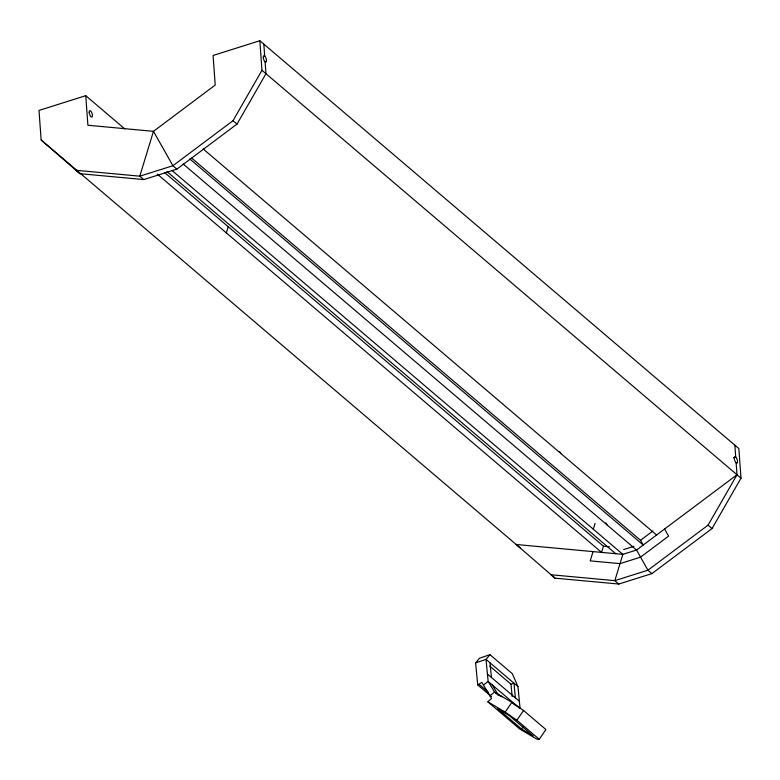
<?xml version="1.0" encoding="UTF-8"?>
<svg xmlns="http://www.w3.org/2000/svg" width="780" height="780" viewBox="0 0 780 780"><rect width="100%" height="100%" fill="white"/><g stroke="black" fill="none" stroke-linecap="round" stroke-linejoin="round"><path stroke-width="1.17" d="M226.327 232.889L228.218 226.697M593.307 529.201L595.072 523.399M593.053 551.596L590.226 560.879L620.022 563.638L640.556 557.144L668.616 536.133L664.599 529.006M164.648 172.585L603.447 546.205L601.565 552.386L157.238 174.057M143.793 179.576L79.96 173.677L75.962 170.274L139.805 176.173L172.897 165.73L233.025 120.686L261.973 70.297L259.828 40.716L213.076 55.477L215.221 85.059L153.465 131.323L139.805 176.173L143.793 179.576L176.884 169.124L237.013 124.088L265.97 73.7L265.102 61.864M259.828 40.716L738.845 448.578L741 478.169L712.052 528.557L651.914 573.602L618.823 584.044L554.99 578.146L551.002 574.743L614.835 580.651L647.926 570.2L708.055 525.154L737.012 474.767L736.144 462.93M483.454 685.054L488.134 681.418L494.569 692.094L511.846 702.322L523.556 710.492L545.912 729.524L539.243 739.284L537.118 739.274L519.841 729.056L487.9 701.864L491.498 698.412L481.855 682.383L477.721 684.938L475.605 662.922L479.544 658.193L489.957 654.664L512.314 673.696L517.949 686.585L520.075 708.601L488.134 681.418L486.018 659.392L489.957 654.664M487.9 701.864L505.186 712.082L511.846 702.322L515.843 705.725M539.243 739.284L516.886 720.252L523.556 710.492M521.606 729.056L497.65 708.669L509.174 715.484L533.13 735.881L521.606 729.056L523.322 726.55M489.889 695.74L494.569 692.094L498.556 695.497L492.131 684.811M191.753 158.155L640.536 540.277L652.948 530.985M737.012 474.767L636.538 550.027L622.85 554.356L516.184 544.499L554.99 578.146M475.605 662.922L486.018 659.392L517.949 686.585M489.801 666.149L510.988 684.197L513.962 683.183L515.375 697.866M124.722 128.856L85.751 95.677L39 110.438L41.155 140.02L79.96 173.677M733.434 457.733L735.716 457.022L734.858 445.185M623.668 549.559L633.935 546.312M603.447 546.205L609.365 546.751M505.186 712.082L516.886 720.252M261.973 70.297L741 478.169M233.025 120.686L237.013 124.088M708.055 525.154L712.052 528.557M203.141 148.931L656.584 535.012M189.793 158.954L643.217 545.025L640.536 540.277M183.115 163.966L636.538 550.027L647.926 570.2L651.914 573.602M176.884 169.124L172.897 165.73L153.465 131.323L87.906 125.258L85.751 95.677M172.204 170.654L622.85 554.356L614.835 580.651L618.823 584.044M166.969 171.571L615.751 553.702M41.155 140.02L520.172 547.892M487.432 674.076L519.363 701.259M500.331 695.506L501.92 696.862M496.86 693.137L500.546 696.277M479.212 684.44L488.339 692.211M477.721 684.938L491.41 696.599M605.846 522.844L606.996 524.882M559.708 451.542L560.781 453.443M510.988 684.197L512.177 696.618M490.006 662.785L491.419 677.469M263.815 44.109L264.673 55.946M734.331 458.62A3.393 1.306 72.5 0 0 736.915 463.213A3.393 1.306 72.5 0 0 736.544 458.094A3.393 1.306 72.5 0 0 734.331 458.62M263.299 57.544A3.393 1.306 72.5 0 0 265.873 62.147A3.393 1.306 72.5 0 0 265.502 57.018A3.393 1.306 72.5 0 0 263.299 57.544M89.222 112.505A3.393 1.306 72.5 0 0 91.806 117.107A3.393 1.306 72.5 0 0 91.426 111.989A3.393 1.306 72.5 0 0 89.222 112.505"/></g></svg>
